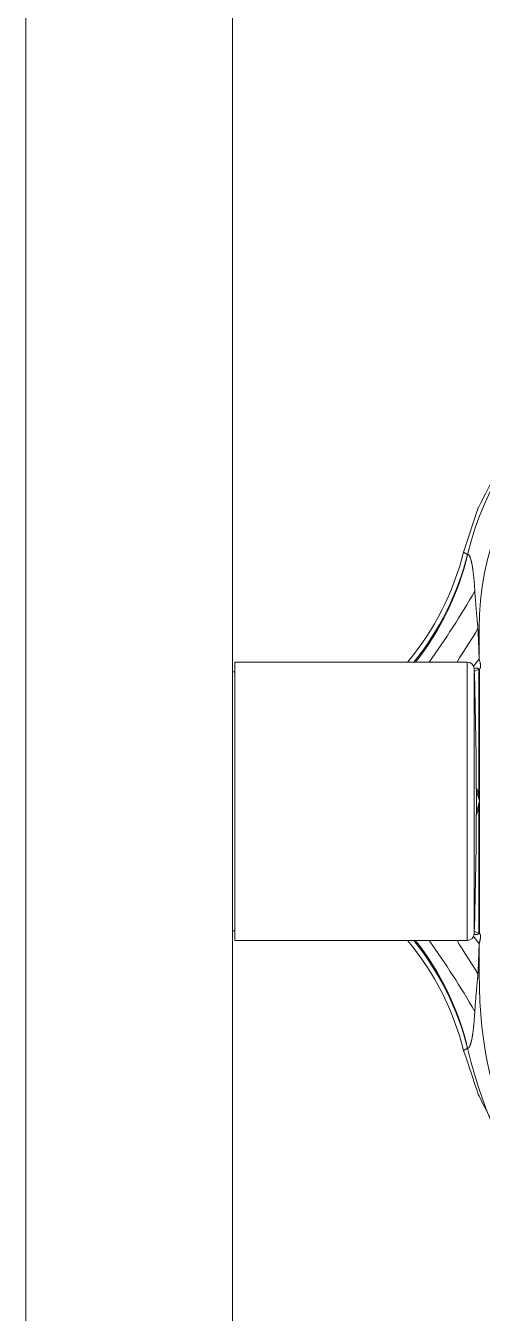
# Model space of a CAD drawing. Header units: millimetres. Extents: x 206 to 837, y 40 to 323.
# Drawn here: x 692.079 to 692.1452, y 262.6626 to 262.8493 of the extents above; entities that cross this region are included whole.
import ezdxf

# ---------------------------------------------------------------- set-up
doc = ezdxf.new("R2010")
doc.units = ezdxf.units.MM
doc.layers.add('I-ARQ', color=8, linetype='Continuous', lineweight=0)

msp = doc.modelspace()

# ---------------------------------------------------------------- linework, layer by layer
at = {"layer": 'I-ARQ'}
for p, q in [((692.07903, 263.44682), (692.07903, 262.23682)), ((692.10903, 263.44682), (692.10903, 262.23682))]:
    msp.add_line(p, q, dxfattribs=at)
at = {"layer": 'I-ARQ', "lineweight": 5}
for points, knots in [([(692.14252, 262.77296), (692.14252, 262.77296), (692.14465, 262.77937), (692.14465, 262.77937), (692.14465, 262.77937), (692.14465, 262.77937), (692.14769, 262.7854), (692.14769, 262.7854), (692.14769, 262.7854), (692.14769, 262.7854), (692.15159, 262.79092), (692.15159, 262.79092), (692.15159, 262.79092), (692.15159, 262.79092), (692.15625, 262.79581), (692.15625, 262.79581), (692.15625, 262.79581), (692.15625, 262.79581), (692.16158, 262.79998), (692.16158, 262.79998), (692.16158, 262.79998), (692.16158, 262.79998), (692.16746, 262.80332), (692.16746, 262.80332), (692.16746, 262.80332), (692.16746, 262.80332), (692.17377, 262.80578), (692.17377, 262.80578), (692.17377, 262.80578), (692.17377, 262.80578), (692.18037, 262.80729), (692.18037, 262.80729), (692.18037, 262.80729), (692.18037, 262.80729), (692.18712, 262.80782), (692.18712, 262.80782)], [0, 0, 0, 0, 0.111111, 0.111111, 0.111111, 0.166667, 0.222222, 0.222222, 0.222222, 0.277778, 0.333333, 0.333333, 0.333333, 0.388889, 0.444444, 0.444444, 0.444444, 0.5, 0.555556, 0.555556, 0.555556, 0.611111, 0.666667, 0.666667, 0.666667, 0.722222, 0.777778, 0.777778, 0.777778, 0.833333, 0.888889, 0.888889, 0.888889, 0.944444, 1, 1, 1, 1]), ([(692.14309, 262.77263), (692.14821, 262.79356), (692.16735, 262.808), (692.18888, 262.80716), (692.18888, 262.80716), (692.21041, 262.80632), (692.22838, 262.79044), (692.23185, 262.76918)], [0, 0, 0, 0, 0.5, 0.5, 0.5, 0.75, 1, 1, 1, 1]), ([(692.14479, 262.76187), (692.14479, 262.78392), (692.16172, 262.80228), (692.1837, 262.80406), (692.1837, 262.80406), (692.20567, 262.80584), (692.22534, 262.79046), (692.2289, 262.7687)], [0, 0, 0, 0, 0.5, 0.5, 0.5, 0.75, 1, 1, 1, 1]), ([(692.14309, 262.77263), (692.14309, 262.77263), (692.14309, 262.77261), (692.14309, 262.77261), (692.14309, 262.77261), (692.14309, 262.77261), (692.14309, 262.77261), (692.14309, 262.77261), (692.14309, 262.77261), (692.14309, 262.77261), (692.14309, 262.77261), (692.14309, 262.77261), (692.14309, 262.77261), (692.14309, 262.77261), (692.1431, 262.77261), (692.1431, 262.77261), (692.1431, 262.77261), (692.1431, 262.77261), (692.1431, 262.77261), (692.1431, 262.77261), (692.1431, 262.77261), (692.1431, 262.77261), (692.1431, 262.77261), (692.1431, 262.77261), (692.1431, 262.77261), (692.1431, 262.77261), (692.14311, 262.77261), (692.14311, 262.77261), (692.14311, 262.77261), (692.14311, 262.77261), (692.14311, 262.77262), (692.14311, 262.77262)], [0, 0, 0, 0, 0.125, 0.125, 0.125, 0.1875, 0.25, 0.25, 0.25, 0.3125, 0.375, 0.375, 0.375, 0.4375, 0.5, 0.5, 0.5, 0.5625, 0.625, 0.625, 0.625, 0.6875, 0.75, 0.75, 0.75, 0.8125, 0.875, 0.875, 0.875, 0.9375, 1, 1, 1, 1]), ([(692.14311, 262.77262), (692.14311, 262.77262), (692.14312, 262.77263), (692.14312, 262.77263), (692.14312, 262.77263), (692.14312, 262.77263), (692.14314, 262.77264), (692.14314, 262.77264), (692.14314, 262.77264), (692.14314, 262.77264), (692.14316, 262.77265), (692.14316, 262.77265), (692.14316, 262.77265), (692.14316, 262.77265), (692.14318, 262.77265), (692.14318, 262.77265), (692.14318, 262.77265), (692.14318, 262.77265), (692.1432, 262.77264), (692.1432, 262.77264), (692.1432, 262.77264), (692.1432, 262.77264), (692.14321, 262.77263), (692.14321, 262.77263), (692.14321, 262.77263), (692.14321, 262.77263), (692.14324, 262.77262), (692.14324, 262.77262), (692.14324, 262.77262), (692.14324, 262.77262), (692.14326, 262.7726), (692.14326, 262.7726), (692.14326, 262.7726), (692.14326, 262.7726), (692.14328, 262.77258), (692.14328, 262.77258), (692.14328, 262.77258), (692.14328, 262.77258), (692.1433, 262.77255), (692.1433, 262.77255), (692.1433, 262.77255), (692.1433, 262.77255), (692.14332, 262.77252), (692.14332, 262.77252), (692.14332, 262.77252), (692.14332, 262.77252), (692.14334, 262.77248), (692.14334, 262.77248), (692.14334, 262.77248), (692.14334, 262.77248), (692.14337, 262.77244), (692.14337, 262.77244), (692.14337, 262.77244), (692.14337, 262.77244), (692.14339, 262.7724), (692.14339, 262.7724), (692.14339, 262.7724), (692.14339, 262.7724), (692.14343, 262.7723), (692.14343, 262.7723), (692.14343, 262.7723), (692.14343, 262.7723), (692.14348, 262.77219), (692.14348, 262.77219), (692.14348, 262.77219), (692.14348, 262.77219), (692.14352, 262.77206), (692.14352, 262.77206), (692.14352, 262.77206), (692.14352, 262.77206), (692.14356, 262.77193), (692.14356, 262.77193), (692.14356, 262.77193), (692.14356, 262.77193), (692.1436, 262.77178), (692.1436, 262.77178), (692.1436, 262.77178), (692.1436, 262.77178), (692.14364, 262.77163), (692.14364, 262.77163), (692.14364, 262.77163), (692.14364, 262.77163), (692.14368, 262.77147), (692.14368, 262.77147), (692.14368, 262.77147), (692.14368, 262.77147), (692.14371, 262.7713), (692.14371, 262.7713), (692.14371, 262.7713), (692.14371, 262.7713), (692.14375, 262.77113), (692.14375, 262.77113), (692.14375, 262.77113), (692.14375, 262.77113), (692.14378, 262.77096), (692.14378, 262.77096), (692.14378, 262.77096), (692.14378, 262.77096), (692.14381, 262.77078), (692.14381, 262.77078), (692.14381, 262.77078), (692.14381, 262.77078), (692.14384, 262.77059), (692.14384, 262.77059), (692.14384, 262.77059), (692.14384, 262.77059), (692.14387, 262.77041), (692.14387, 262.77041), (692.14387, 262.77041), (692.14387, 262.77041), (692.14392, 262.77002), (692.14392, 262.77002), (692.14392, 262.77002), (692.14392, 262.77002), (692.14396, 262.76963), (692.14396, 262.76963), (692.14396, 262.76963), (692.14396, 262.76963), (692.144, 262.76923), (692.144, 262.76923), (692.144, 262.76923), (692.144, 262.76923), (692.14404, 262.76882), (692.14404, 262.76882), (692.14404, 262.76882), (692.14404, 262.76882), (692.14408, 262.7684), (692.14408, 262.7684), (692.14408, 262.7684), (692.14408, 262.7684), (692.14412, 262.76775), (692.14412, 262.76775), (692.14412, 262.76775), (692.14412, 262.76775), (692.14415, 262.7673), (692.14415, 262.7673)], [0, 0, 0, 0, 0.029412, 0.029412, 0.029412, 0.044118, 0.058824, 0.058824, 0.058824, 0.073529, 0.088235, 0.088235, 0.088235, 0.102941, 0.117647, 0.117647, 0.117647, 0.132353, 0.147059, 0.147059, 0.147059, 0.161765, 0.176471, 0.176471, 0.176471, 0.191176, 0.205882, 0.205882, 0.205882, 0.220588, 0.235294, 0.235294, 0.235294, 0.25, 0.264706, 0.264706, 0.264706, 0.279412, 0.294118, 0.294118, 0.294118, 0.308824, 0.323529, 0.323529, 0.323529, 0.338235, 0.352941, 0.352941, 0.352941, 0.367647, 0.382353, 0.382353, 0.382353, 0.397059, 0.411765, 0.411765, 0.411765, 0.426471, 0.441176, 0.441176, 0.441176, 0.455882, 0.470588, 0.470588, 0.470588, 0.485294, 0.5, 0.5, 0.5, 0.514706, 0.529412, 0.529412, 0.529412, 0.544118, 0.558824, 0.558824, 0.558824, 0.573529, 0.588235, 0.588235, 0.588235, 0.602941, 0.617647, 0.617647, 0.617647, 0.632353, 0.647059, 0.647059, 0.647059, 0.661765, 0.676471, 0.676471, 0.676471, 0.691176, 0.705882, 0.705882, 0.705882, 0.720588, 0.735294, 0.735294, 0.735294, 0.75, 0.764706, 0.764706, 0.764706, 0.779412, 0.794118, 0.794118, 0.794118, 0.808824, 0.823529, 0.823529, 0.823529, 0.838235, 0.852941, 0.852941, 0.852941, 0.867647, 0.882353, 0.882353, 0.882353, 0.897059, 0.911765, 0.911765, 0.911765, 0.926471, 0.941176, 0.941176, 0.941176, 0.955882, 0.970588, 0.970588, 0.970588, 0.985294, 1, 1, 1, 1]), ([(692.14415, 262.7673), (692.14415, 262.7673), (692.14421, 262.76638), (692.14421, 262.76638), (692.14421, 262.76638), (692.14421, 262.76638), (692.14428, 262.76548), (692.14428, 262.76548), (692.14428, 262.76548), (692.14428, 262.76548), (692.14435, 262.76466), (692.14435, 262.76466), (692.14435, 262.76466), (692.14435, 262.76466), (692.14441, 262.76393), (692.14441, 262.76393), (692.14441, 262.76393), (692.14441, 262.76393), (692.14445, 262.76352), (692.14445, 262.76352), (692.14445, 262.76352), (692.14445, 262.76352), (692.14447, 262.76331), (692.14447, 262.76331), (692.14447, 262.76331), (692.14447, 262.76331), (692.1445, 262.76302), (692.1445, 262.76302), (692.1445, 262.76302), (692.1445, 262.76302), (692.14453, 262.76273), (692.14453, 262.76273), (692.14453, 262.76273), (692.14453, 262.76273), (692.14456, 262.76244), (692.14456, 262.76244), (692.14456, 262.76244), (692.14456, 262.76244), (692.14458, 262.76216), (692.14458, 262.76216), (692.14458, 262.76216), (692.14458, 262.76216), (692.1446, 262.76187), (692.1446, 262.76187)], [0, 0, 0, 0, 0.090909, 0.090909, 0.090909, 0.136364, 0.181818, 0.181818, 0.181818, 0.227273, 0.272727, 0.272727, 0.272727, 0.318182, 0.363636, 0.363636, 0.363636, 0.409091, 0.454545, 0.454545, 0.454545, 0.5, 0.545455, 0.545455, 0.545455, 0.590909, 0.636364, 0.636364, 0.636364, 0.681818, 0.727273, 0.727273, 0.727273, 0.772727, 0.818182, 0.818182, 0.818182, 0.863636, 0.909091, 0.909091, 0.909091, 0.954545, 1, 1, 1, 1]), ([(692.14479, 262.75748), (692.14479, 262.75748), (692.14477, 262.7578), (692.14477, 262.7578), (692.14477, 262.7578), (692.14477, 262.7578), (692.14475, 262.75812), (692.14475, 262.75812), (692.14475, 262.75812), (692.14475, 262.75812), (692.14474, 262.75834), (692.14474, 262.75834), (692.14474, 262.75834), (692.14474, 262.75834), (692.14473, 262.75876), (692.14473, 262.75876), (692.14473, 262.75876), (692.14473, 262.75876), (692.14471, 262.7594), (692.14471, 262.7594), (692.14471, 262.7594), (692.14471, 262.7594), (692.14469, 262.76003), (692.14469, 262.76003), (692.14469, 262.76003), (692.14469, 262.76003), (692.14466, 262.76066), (692.14466, 262.76066), (692.14466, 262.76066), (692.14466, 262.76066), (692.14464, 262.76127), (692.14464, 262.76127), (692.14464, 262.76127), (692.14464, 262.76127), (692.14462, 262.76157), (692.14462, 262.76157), (692.14462, 262.76157), (692.14462, 262.76157), (692.1446, 262.76187), (692.1446, 262.76187)], [0, 0, 0, 0, 0.1, 0.1, 0.1, 0.15, 0.2, 0.2, 0.2, 0.25, 0.3, 0.3, 0.3, 0.35, 0.4, 0.4, 0.4, 0.45, 0.5, 0.5, 0.5, 0.55, 0.6, 0.6, 0.6, 0.65, 0.7, 0.7, 0.7, 0.75, 0.8, 0.8, 0.8, 0.85, 0.9, 0.9, 0.9, 0.95, 1, 1, 1, 1]), ([(692.14479, 262.75748), (692.14479, 262.75748), (692.14488, 262.75711), (692.14488, 262.75711), (692.14488, 262.75711), (692.14488, 262.75711), (692.14492, 262.75691), (692.14492, 262.75691), (692.14492, 262.75691), (692.14492, 262.75691), (692.14495, 262.75678), (692.14495, 262.75678), (692.14495, 262.75678), (692.14495, 262.75678), (692.14497, 262.75664), (692.14497, 262.75664), (692.14497, 262.75664), (692.14497, 262.75664), (692.14498, 262.75655), (692.14498, 262.75655), (692.14498, 262.75655), (692.14498, 262.75655), (692.14499, 262.75646), (692.14499, 262.75646), (692.14499, 262.75646), (692.14499, 262.75646), (692.14499, 262.75642), (692.14499, 262.75642), (692.14499, 262.75642), (692.14499, 262.75642), (692.14499, 262.75637), (692.14499, 262.75637), (692.14499, 262.75637), (692.14499, 262.75637), (692.14499, 262.75632), (692.14499, 262.75632), (692.14499, 262.75632), (692.14499, 262.75632), (692.14498, 262.75628), (692.14498, 262.75628), (692.14498, 262.75628), (692.14498, 262.75628), (692.14497, 262.75623), (692.14497, 262.75623), (692.14497, 262.75623), (692.14497, 262.75623), (692.14496, 262.75619), (692.14496, 262.75619), (692.14496, 262.75619), (692.14496, 262.75619), (692.14494, 262.75615), (692.14494, 262.75615), (692.14494, 262.75615), (692.14494, 262.75615), (692.14492, 262.75611), (692.14492, 262.75611), (692.14492, 262.75611), (692.14492, 262.75611), (692.1449, 262.75607), (692.1449, 262.75607), (692.1449, 262.75607), (692.1449, 262.75607), (692.14487, 262.75604), (692.14487, 262.75604), (692.14487, 262.75604), (692.14487, 262.75604), (692.14486, 262.75603), (692.14486, 262.75603), (692.14486, 262.75603), (692.14486, 262.75603), (692.14484, 262.75601), (692.14484, 262.75601)], [0, 0, 0, 0, 0.055556, 0.055556, 0.055556, 0.083333, 0.111111, 0.111111, 0.111111, 0.138889, 0.166667, 0.166667, 0.166667, 0.194444, 0.222222, 0.222222, 0.222222, 0.25, 0.277778, 0.277778, 0.277778, 0.305556, 0.333333, 0.333333, 0.333333, 0.361111, 0.388889, 0.388889, 0.388889, 0.416667, 0.444444, 0.444444, 0.444444, 0.472222, 0.5, 0.5, 0.5, 0.527778, 0.555556, 0.555556, 0.555556, 0.583333, 0.611111, 0.611111, 0.611111, 0.638889, 0.666667, 0.666667, 0.666667, 0.694444, 0.722222, 0.722222, 0.722222, 0.75, 0.777778, 0.777778, 0.777778, 0.805556, 0.833333, 0.833333, 0.833333, 0.861111, 0.888889, 0.888889, 0.888889, 0.916667, 0.944444, 0.944444, 0.944444, 0.972222, 1, 1, 1, 1]), ([(692.14406, 262.7561), (692.14406, 262.7561), (692.14414, 262.75612), (692.14414, 262.75612), (692.14414, 262.75612), (692.14414, 262.75612), (692.14423, 262.75614), (692.14423, 262.75614), (692.14423, 262.75614), (692.14423, 262.75614), (692.14427, 262.75614), (692.14427, 262.75614), (692.14427, 262.75614), (692.14427, 262.75614), (692.14431, 262.75615), (692.14431, 262.75615), (692.14431, 262.75615), (692.14431, 262.75615), (692.14435, 262.75615), (692.14435, 262.75615), (692.14435, 262.75615), (692.14435, 262.75615), (692.14439, 262.75615), (692.14439, 262.75615), (692.14439, 262.75615), (692.14439, 262.75615), (692.14443, 262.75615), (692.14443, 262.75615), (692.14443, 262.75615), (692.14443, 262.75615), (692.14447, 262.75614), (692.14447, 262.75614), (692.14447, 262.75614), (692.14447, 262.75614), (692.1445, 262.75613), (692.1445, 262.75613), (692.1445, 262.75613), (692.1445, 262.75613), (692.14454, 262.75612), (692.14454, 262.75612), (692.14454, 262.75612), (692.14454, 262.75612), (692.14457, 262.75611), (692.14457, 262.75611), (692.14457, 262.75611), (692.14457, 262.75611), (692.1446, 262.7561), (692.1446, 262.7561), (692.1446, 262.7561), (692.1446, 262.7561), (692.14464, 262.75608), (692.14464, 262.75608), (692.14464, 262.75608), (692.14464, 262.75608), (692.14467, 262.75606), (692.14467, 262.75606), (692.14467, 262.75606), (692.14467, 262.75606), (692.1447, 262.75604), (692.1447, 262.75604), (692.1447, 262.75604), (692.1447, 262.75604), (692.14473, 262.75602), (692.14473, 262.75602), (692.14473, 262.75602), (692.14473, 262.75602), (692.14474, 262.75601), (692.14474, 262.75601)], [0, 0, 0, 0, 0.058824, 0.058824, 0.058824, 0.088235, 0.117647, 0.117647, 0.117647, 0.147059, 0.176471, 0.176471, 0.176471, 0.205882, 0.235294, 0.235294, 0.235294, 0.264706, 0.294118, 0.294118, 0.294118, 0.323529, 0.352941, 0.352941, 0.352941, 0.382353, 0.411765, 0.411765, 0.411765, 0.441176, 0.470588, 0.470588, 0.470588, 0.5, 0.529412, 0.529412, 0.529412, 0.558824, 0.588235, 0.588235, 0.588235, 0.617647, 0.647059, 0.647059, 0.647059, 0.676471, 0.705882, 0.705882, 0.705882, 0.735294, 0.764706, 0.764706, 0.764706, 0.794118, 0.823529, 0.823529, 0.823529, 0.852941, 0.882353, 0.882353, 0.882353, 0.911765, 0.941176, 0.941176, 0.941176, 0.970588, 1, 1, 1, 1]), ([(692.14474, 262.75601), (692.14474, 262.75601), (692.14475, 262.75597), (692.14475, 262.75597), (692.14475, 262.75597), (692.14475, 262.75597), (692.14475, 262.75595), (692.14475, 262.75595), (692.14475, 262.75595), (692.14475, 262.75595), (692.14475, 262.7559), (692.14475, 262.7559), (692.14475, 262.7559), (692.14475, 262.7559), (692.14475, 262.7558), (692.14475, 262.7558), (692.14475, 262.7558), (692.14475, 262.7558), (692.14475, 262.7556), (692.14475, 262.7556), (692.14475, 262.7556), (692.14475, 262.7556), (692.14475, 262.75519), (692.14475, 262.75519), (692.14475, 262.75519), (692.14475, 262.75519), (692.14475, 262.75435), (692.14475, 262.75435), (692.14475, 262.75435), (692.14475, 262.75435), (692.14475, 262.75086), (692.14475, 262.75086), (692.14475, 262.75086), (692.14475, 262.75086), (692.14475, 262.73777), (692.14475, 262.73777)], [0, 0, 0, 0, 0.111111, 0.111111, 0.111111, 0.166667, 0.222222, 0.222222, 0.222222, 0.277778, 0.333333, 0.333333, 0.333333, 0.388889, 0.444444, 0.444444, 0.444444, 0.5, 0.555556, 0.555556, 0.555556, 0.611111, 0.666667, 0.666667, 0.666667, 0.722222, 0.777778, 0.777778, 0.777778, 0.833333, 0.888889, 0.888889, 0.888889, 0.944444, 1, 1, 1, 1]), ([(692.14484, 262.75601), (692.14484, 262.75601), (692.14483, 262.75597), (692.14483, 262.75597), (692.14483, 262.75597), (692.14483, 262.75597), (692.14483, 262.75595), (692.14483, 262.75595), (692.14483, 262.75595), (692.14483, 262.75595), (692.14483, 262.7559), (692.14483, 262.7559), (692.14483, 262.7559), (692.14483, 262.7559), (692.14483, 262.75579), (692.14483, 262.75579), (692.14483, 262.75579), (692.14483, 262.75579), (692.14483, 262.75558), (692.14483, 262.75558), (692.14483, 262.75558), (692.14483, 262.75558), (692.14483, 262.75515), (692.14483, 262.75515), (692.14483, 262.75515), (692.14483, 262.75515), (692.14483, 262.75427), (692.14483, 262.75427), (692.14483, 262.75427), (692.14483, 262.75427), (692.14483, 262.75061), (692.14483, 262.75061), (692.14483, 262.75061), (692.14483, 262.75061), (692.14483, 262.73682), (692.14483, 262.73682)], [0, 0, 0, 0, 0.111111, 0.111111, 0.111111, 0.166667, 0.222222, 0.222222, 0.222222, 0.277778, 0.333333, 0.333333, 0.333333, 0.388889, 0.444444, 0.444444, 0.444444, 0.5, 0.555556, 0.555556, 0.555556, 0.611111, 0.666667, 0.666667, 0.666667, 0.722222, 0.777778, 0.777778, 0.777778, 0.833333, 0.888889, 0.888889, 0.888889, 0.944444, 1, 1, 1, 1]), ([(692.14483, 262.73682), (692.14483, 262.73682), (692.14483, 262.7245), (692.14483, 262.7245), (692.14483, 262.7245), (692.14483, 262.7245), (692.14483, 262.71981), (692.14483, 262.71981), (692.14483, 262.71981), (692.14483, 262.71981), (692.14483, 262.71871), (692.14483, 262.71871), (692.14483, 262.71871), (692.14483, 262.71871), (692.14483, 262.71817), (692.14483, 262.71817), (692.14483, 262.71817), (692.14483, 262.71817), (692.14483, 262.7179), (692.14483, 262.7179), (692.14483, 262.7179), (692.14483, 262.7179), (692.14483, 262.71777), (692.14483, 262.71777), (692.14483, 262.71777), (692.14483, 262.71777), (692.14483, 262.71771), (692.14483, 262.71771), (692.14483, 262.71771), (692.14483, 262.71771), (692.14483, 262.71768), (692.14483, 262.71768), (692.14483, 262.71768), (692.14483, 262.71768), (692.14484, 262.71764), (692.14484, 262.71764)], [0, 0, 0, 0, 0.111111, 0.111111, 0.111111, 0.166667, 0.222222, 0.222222, 0.222222, 0.277778, 0.333333, 0.333333, 0.333333, 0.388889, 0.444444, 0.444444, 0.444444, 0.5, 0.555556, 0.555556, 0.555556, 0.611111, 0.666667, 0.666667, 0.666667, 0.722222, 0.777778, 0.777778, 0.777778, 0.833333, 0.888889, 0.888889, 0.888889, 0.944444, 1, 1, 1, 1]), ([(692.14475, 262.73588), (692.14475, 262.73588), (692.14475, 262.72413), (692.14475, 262.72413), (692.14475, 262.72413), (692.14475, 262.72413), (692.14475, 262.7197), (692.14475, 262.7197), (692.14475, 262.7197), (692.14475, 262.7197), (692.14475, 262.71865), (692.14475, 262.71865), (692.14475, 262.71865), (692.14475, 262.71865), (692.14475, 262.71814), (692.14475, 262.71814), (692.14475, 262.71814), (692.14475, 262.71814), (692.14475, 262.71789), (692.14475, 262.71789), (692.14475, 262.71789), (692.14475, 262.71789), (692.14475, 262.71777), (692.14475, 262.71777), (692.14475, 262.71777), (692.14475, 262.71777), (692.14475, 262.71771), (692.14475, 262.71771), (692.14475, 262.71771), (692.14475, 262.71771), (692.14475, 262.71768), (692.14475, 262.71768), (692.14475, 262.71768), (692.14475, 262.71768), (692.14474, 262.71764), (692.14474, 262.71764)], [0, 0, 0, 0, 0.111111, 0.111111, 0.111111, 0.166667, 0.222222, 0.222222, 0.222222, 0.277778, 0.333333, 0.333333, 0.333333, 0.388889, 0.444444, 0.444444, 0.444444, 0.5, 0.555556, 0.555556, 0.555556, 0.611111, 0.666667, 0.666667, 0.666667, 0.722222, 0.777778, 0.777778, 0.777778, 0.833333, 0.888889, 0.888889, 0.888889, 0.944444, 1, 1, 1, 1]), ([(692.10903, 262.72935), (692.10903, 262.72934), (692.10903, 262.72935), (692.10903, 262.72935), (692.10903, 262.72935), (692.10903, 262.72935), (692.10903, 262.72935), (692.10903, 262.72935), (692.10903, 262.72935), (692.10903, 262.72935), (692.10903, 262.72935), (692.10903, 262.72935), (692.10903, 262.72935), (692.10903, 262.72935), (692.10903, 262.72935), (692.10903, 262.72935), (692.10903, 262.72935), (692.10903, 262.72935), (692.10903, 262.72935), (692.10903, 262.72935), (692.10903, 262.72935), (692.10903, 262.72935), (692.10903, 262.72935), (692.10903, 262.72935), (692.10903, 262.72935), (692.10903, 262.72935), (692.10903, 262.72935), (692.10903, 262.72935), (692.10903, 262.72935), (692.10903, 262.72935), (692.10903, 262.72935), (692.10903, 262.72935), (692.10903, 262.72935), (692.10903, 262.72935), (692.10903, 262.72935), (692.10903, 262.72935)], [0, 0, 0, 0, 0.111111, 0.111111, 0.111111, 0.166667, 0.222222, 0.222222, 0.222222, 0.277778, 0.333333, 0.333333, 0.333333, 0.388889, 0.444444, 0.444444, 0.444444, 0.5, 0.555556, 0.555556, 0.555556, 0.611111, 0.666667, 0.666667, 0.666667, 0.722222, 0.777778, 0.777778, 0.777778, 0.833333, 0.888889, 0.888889, 0.888889, 0.944444, 1, 1, 1, 1]), ([(692.14474, 262.71764), (692.14474, 262.71764), (692.14473, 262.71763), (692.14473, 262.71763), (692.14473, 262.71763), (692.14473, 262.71763), (692.1447, 262.71761), (692.1447, 262.71761), (692.1447, 262.71761), (692.1447, 262.71761), (692.14466, 262.71758), (692.14466, 262.71758), (692.14466, 262.71758), (692.14466, 262.71758), (692.14463, 262.71756), (692.14463, 262.71756), (692.14463, 262.71756), (692.14463, 262.71756), (692.14459, 262.71754), (692.14459, 262.71754), (692.14459, 262.71754), (692.14459, 262.71754), (692.14455, 262.71753), (692.14455, 262.71753), (692.14455, 262.71753), (692.14455, 262.71753), (692.14451, 262.71751), (692.14451, 262.71751), (692.14451, 262.71751), (692.14451, 262.71751), (692.14447, 262.71751), (692.14447, 262.71751), (692.14447, 262.71751), (692.14447, 262.71751), (692.14443, 262.7175), (692.14443, 262.7175), (692.14443, 262.7175), (692.14443, 262.7175), (692.14439, 262.7175), (692.14439, 262.7175), (692.14439, 262.7175), (692.14439, 262.7175), (692.14434, 262.7175), (692.14434, 262.7175), (692.14434, 262.7175), (692.14434, 262.7175), (692.1443, 262.7175), (692.1443, 262.7175), (692.1443, 262.7175), (692.1443, 262.7175), (692.14425, 262.71751), (692.14425, 262.71751), (692.14425, 262.71751), (692.14425, 262.71751), (692.1442, 262.71752), (692.1442, 262.71752), (692.1442, 262.71752), (692.1442, 262.71752), (692.1441, 262.71754), (692.1441, 262.71754), (692.1441, 262.71754), (692.1441, 262.71754), (692.14406, 262.71755), (692.14406, 262.71755)], [0, 0, 0, 0, 0.0625, 0.0625, 0.0625, 0.09375, 0.125, 0.125, 0.125, 0.15625, 0.1875, 0.1875, 0.1875, 0.21875, 0.25, 0.25, 0.25, 0.28125, 0.3125, 0.3125, 0.3125, 0.34375, 0.375, 0.375, 0.375, 0.40625, 0.4375, 0.4375, 0.4375, 0.46875, 0.5, 0.5, 0.5, 0.53125, 0.5625, 0.5625, 0.5625, 0.59375, 0.625, 0.625, 0.625, 0.65625, 0.6875, 0.6875, 0.6875, 0.71875, 0.75, 0.75, 0.75, 0.78125, 0.8125, 0.8125, 0.8125, 0.84375, 0.875, 0.875, 0.875, 0.90625, 0.9375, 0.9375, 0.9375, 0.96875, 1, 1, 1, 1]), ([(692.14479, 262.71617), (692.14479, 262.71617), (692.14477, 262.71585), (692.14477, 262.71585), (692.14477, 262.71585), (692.14477, 262.71585), (692.14475, 262.71552), (692.14475, 262.71552), (692.14475, 262.71552), (692.14475, 262.71552), (692.14474, 262.71531), (692.14474, 262.71531), (692.14474, 262.71531), (692.14474, 262.71531), (692.14473, 262.71488), (692.14473, 262.71488), (692.14473, 262.71488), (692.14473, 262.71488), (692.14471, 262.71425), (692.14471, 262.71425), (692.14471, 262.71425), (692.14471, 262.71425), (692.14469, 262.71362), (692.14469, 262.71362), (692.14469, 262.71362), (692.14469, 262.71362), (692.14466, 262.71299), (692.14466, 262.71299), (692.14466, 262.71299), (692.14466, 262.71299), (692.14464, 262.71237), (692.14464, 262.71237), (692.14464, 262.71237), (692.14464, 262.71237), (692.14462, 262.71208), (692.14462, 262.71208), (692.14462, 262.71208), (692.14462, 262.71208), (692.1446, 262.71178), (692.1446, 262.71178)], [0, 0, 0, 0, 0.1, 0.1, 0.1, 0.15, 0.2, 0.2, 0.2, 0.25, 0.3, 0.3, 0.3, 0.35, 0.4, 0.4, 0.4, 0.45, 0.5, 0.5, 0.5, 0.55, 0.6, 0.6, 0.6, 0.65, 0.7, 0.7, 0.7, 0.75, 0.8, 0.8, 0.8, 0.85, 0.9, 0.9, 0.9, 0.95, 1, 1, 1, 1]), ([(692.14484, 262.71764), (692.14484, 262.71764), (692.14487, 262.71761), (692.14487, 262.71761), (692.14487, 262.71761), (692.14487, 262.71761), (692.14489, 262.71758), (692.14489, 262.71758), (692.14489, 262.71758), (692.14489, 262.71758), (692.14492, 262.71755), (692.14492, 262.71755), (692.14492, 262.71755), (692.14492, 262.71755), (692.14493, 262.71751), (692.14493, 262.71751), (692.14493, 262.71751), (692.14493, 262.71751), (692.14495, 262.71747), (692.14495, 262.71747), (692.14495, 262.71747), (692.14495, 262.71747), (692.14496, 262.71743), (692.14496, 262.71743), (692.14496, 262.71743), (692.14496, 262.71743), (692.14497, 262.71739), (692.14497, 262.71739), (692.14497, 262.71739), (692.14497, 262.71739), (692.14498, 262.71735), (692.14498, 262.71735), (692.14498, 262.71735), (692.14498, 262.71735), (692.14499, 262.71731), (692.14499, 262.71731), (692.14499, 262.71731), (692.14499, 262.71731), (692.14499, 262.71727), (692.14499, 262.71727), (692.14499, 262.71727), (692.14499, 262.71727), (692.14499, 262.71718), (692.14499, 262.71718), (692.14499, 262.71718), (692.14499, 262.71718), (692.14498, 262.7171), (692.14498, 262.7171), (692.14498, 262.7171), (692.14498, 262.7171), (692.14497, 262.71701), (692.14497, 262.71701), (692.14497, 262.71701), (692.14497, 262.71701), (692.14496, 262.71693), (692.14496, 262.71693), (692.14496, 262.71693), (692.14496, 262.71693), (692.14494, 262.71685), (692.14494, 262.71685), (692.14494, 262.71685), (692.14494, 262.71685), (692.14491, 262.71669), (692.14491, 262.71669), (692.14491, 262.71669), (692.14491, 262.71669), (692.14486, 262.71646), (692.14486, 262.71646), (692.14486, 262.71646), (692.14486, 262.71646), (692.14479, 262.71617), (692.14479, 262.71617)], [0, 0, 0, 0, 0.055556, 0.055556, 0.055556, 0.083333, 0.111111, 0.111111, 0.111111, 0.138889, 0.166667, 0.166667, 0.166667, 0.194444, 0.222222, 0.222222, 0.222222, 0.25, 0.277778, 0.277778, 0.277778, 0.305556, 0.333333, 0.333333, 0.333333, 0.361111, 0.388889, 0.388889, 0.388889, 0.416667, 0.444444, 0.444444, 0.444444, 0.472222, 0.5, 0.5, 0.5, 0.527778, 0.555556, 0.555556, 0.555556, 0.583333, 0.611111, 0.611111, 0.611111, 0.638889, 0.666667, 0.666667, 0.666667, 0.694444, 0.722222, 0.722222, 0.722222, 0.75, 0.777778, 0.777778, 0.777778, 0.805556, 0.833333, 0.833333, 0.833333, 0.861111, 0.888889, 0.888889, 0.888889, 0.916667, 0.944444, 0.944444, 0.944444, 0.972222, 1, 1, 1, 1]), ([(692.1446, 262.71178), (692.1446, 262.71178), (692.14458, 262.71149), (692.14458, 262.71149), (692.14458, 262.71149), (692.14458, 262.71149), (692.14456, 262.7112), (692.14456, 262.7112), (692.14456, 262.7112), (692.14456, 262.7112), (692.14453, 262.71092), (692.14453, 262.71092), (692.14453, 262.71092), (692.14453, 262.71092), (692.1445, 262.71063), (692.1445, 262.71063), (692.1445, 262.71063), (692.1445, 262.71063), (692.14447, 262.71034), (692.14447, 262.71034), (692.14447, 262.71034), (692.14447, 262.71034), (692.14445, 262.71013), (692.14445, 262.71013), (692.14445, 262.71013), (692.14445, 262.71013), (692.14441, 262.70971), (692.14441, 262.70971), (692.14441, 262.70971), (692.14441, 262.70971), (692.14435, 262.70899), (692.14435, 262.70899), (692.14435, 262.70899), (692.14435, 262.70899), (692.14428, 262.70816), (692.14428, 262.70816), (692.14428, 262.70816), (692.14428, 262.70816), (692.14421, 262.70727), (692.14421, 262.70727), (692.14421, 262.70727), (692.14421, 262.70727), (692.14415, 262.70634), (692.14415, 262.70634)], [0, 0, 0, 0, 0.090909, 0.090909, 0.090909, 0.136364, 0.181818, 0.181818, 0.181818, 0.227273, 0.272727, 0.272727, 0.272727, 0.318182, 0.363636, 0.363636, 0.363636, 0.409091, 0.454545, 0.454545, 0.454545, 0.5, 0.545455, 0.545455, 0.545455, 0.590909, 0.636364, 0.636364, 0.636364, 0.681818, 0.727273, 0.727273, 0.727273, 0.772727, 0.818182, 0.818182, 0.818182, 0.863636, 0.909091, 0.909091, 0.909091, 0.954545, 1, 1, 1, 1]), ([(692.2289, 262.70495), (692.22534, 262.68319), (692.20567, 262.6678), (692.1837, 262.66958), (692.1837, 262.66958), (692.16172, 262.67137), (692.14479, 262.68973), (692.14479, 262.71178)], [0, 0, 0, 0, 0.5, 0.5, 0.5, 0.75, 1, 1, 1, 1]), ([(692.14415, 262.70634), (692.14415, 262.70634), (692.14411, 262.70568), (692.14411, 262.70568), (692.14411, 262.70568), (692.14411, 262.70568), (692.14406, 262.70504), (692.14406, 262.70504), (692.14406, 262.70504), (692.14406, 262.70504), (692.14402, 262.70462), (692.14402, 262.70462), (692.14402, 262.70462), (692.14402, 262.70462), (692.14398, 262.70422), (692.14398, 262.70422), (692.14398, 262.70422), (692.14398, 262.70422), (692.14394, 262.70382), (692.14394, 262.70382), (692.14394, 262.70382), (692.14394, 262.70382), (692.14389, 262.70343), (692.14389, 262.70343), (692.14389, 262.70343), (692.14389, 262.70343), (692.14387, 262.70324), (692.14387, 262.70324), (692.14387, 262.70324), (692.14387, 262.70324), (692.14384, 262.70305), (692.14384, 262.70305), (692.14384, 262.70305), (692.14384, 262.70305), (692.14381, 262.70287), (692.14381, 262.70287), (692.14381, 262.70287), (692.14381, 262.70287), (692.14378, 262.70269), (692.14378, 262.70269), (692.14378, 262.70269), (692.14378, 262.70269), (692.14375, 262.70251), (692.14375, 262.70251), (692.14375, 262.70251), (692.14375, 262.70251), (692.14372, 262.70234), (692.14372, 262.70234), (692.14372, 262.70234), (692.14372, 262.70234), (692.14368, 262.70218), (692.14368, 262.70218), (692.14368, 262.70218), (692.14368, 262.70218), (692.14364, 262.70202), (692.14364, 262.70202), (692.14364, 262.70202), (692.14364, 262.70202), (692.1436, 262.70186), (692.1436, 262.70186), (692.1436, 262.70186), (692.1436, 262.70186), (692.14356, 262.70172), (692.14356, 262.70172), (692.14356, 262.70172), (692.14356, 262.70172), (692.14352, 262.70158), (692.14352, 262.70158), (692.14352, 262.70158), (692.14352, 262.70158), (692.14348, 262.70146), (692.14348, 262.70146), (692.14348, 262.70146), (692.14348, 262.70146), (692.14343, 262.70135), (692.14343, 262.70135), (692.14343, 262.70135), (692.14343, 262.70135), (692.14339, 262.70125), (692.14339, 262.70125), (692.14339, 262.70125), (692.14339, 262.70125), (692.14337, 262.7012), (692.14337, 262.7012), (692.14337, 262.7012), (692.14337, 262.7012), (692.14334, 262.70116), (692.14334, 262.70116), (692.14334, 262.70116), (692.14334, 262.70116), (692.14332, 262.70113), (692.14332, 262.70113), (692.14332, 262.70113), (692.14332, 262.70113), (692.1433, 262.70109), (692.1433, 262.70109), (692.1433, 262.70109), (692.1433, 262.70109), (692.14328, 262.70107), (692.14328, 262.70107), (692.14328, 262.70107), (692.14328, 262.70107), (692.14326, 262.70104), (692.14326, 262.70104), (692.14326, 262.70104), (692.14326, 262.70104), (692.14324, 262.70103), (692.14324, 262.70103), (692.14324, 262.70103), (692.14324, 262.70103), (692.14322, 262.70101), (692.14322, 262.70101), (692.14322, 262.70101), (692.14322, 262.70101), (692.1432, 262.701), (692.1432, 262.701), (692.1432, 262.701), (692.1432, 262.701), (692.14318, 262.701), (692.14318, 262.701), (692.14318, 262.701), (692.14318, 262.701), (692.14316, 262.701), (692.14316, 262.701), (692.14316, 262.701), (692.14316, 262.701), (692.14314, 262.701), (692.14314, 262.701), (692.14314, 262.701), (692.14314, 262.701), (692.14312, 262.70101), (692.14312, 262.70101), (692.14312, 262.70101), (692.14312, 262.70101), (692.14311, 262.70103), (692.14311, 262.70103)], [0, 0, 0, 0, 0.029412, 0.029412, 0.029412, 0.044118, 0.058824, 0.058824, 0.058824, 0.073529, 0.088235, 0.088235, 0.088235, 0.102941, 0.117647, 0.117647, 0.117647, 0.132353, 0.147059, 0.147059, 0.147059, 0.161765, 0.176471, 0.176471, 0.176471, 0.191176, 0.205882, 0.205882, 0.205882, 0.220588, 0.235294, 0.235294, 0.235294, 0.25, 0.264706, 0.264706, 0.264706, 0.279412, 0.294118, 0.294118, 0.294118, 0.308824, 0.323529, 0.323529, 0.323529, 0.338235, 0.352941, 0.352941, 0.352941, 0.367647, 0.382353, 0.382353, 0.382353, 0.397059, 0.411765, 0.411765, 0.411765, 0.426471, 0.441176, 0.441176, 0.441176, 0.455882, 0.470588, 0.470588, 0.470588, 0.485294, 0.5, 0.5, 0.5, 0.514706, 0.529412, 0.529412, 0.529412, 0.544118, 0.558824, 0.558824, 0.558824, 0.573529, 0.588235, 0.588235, 0.588235, 0.602941, 0.617647, 0.617647, 0.617647, 0.632353, 0.647059, 0.647059, 0.647059, 0.661765, 0.676471, 0.676471, 0.676471, 0.691176, 0.705882, 0.705882, 0.705882, 0.720588, 0.735294, 0.735294, 0.735294, 0.75, 0.764706, 0.764706, 0.764706, 0.779412, 0.794118, 0.794118, 0.794118, 0.808824, 0.823529, 0.823529, 0.823529, 0.838235, 0.852941, 0.852941, 0.852941, 0.867647, 0.882353, 0.882353, 0.882353, 0.897059, 0.911765, 0.911765, 0.911765, 0.926471, 0.941176, 0.941176, 0.941176, 0.955882, 0.970588, 0.970588, 0.970588, 0.985294, 1, 1, 1, 1]), ([(692.23185, 262.70447), (692.22838, 262.6832), (692.21041, 262.66732), (692.18888, 262.66649), (692.18888, 262.66649), (692.16735, 262.66565), (692.14821, 262.68009), (692.14309, 262.70102)], [0, 0, 0, 0, 0.5, 0.5, 0.5, 0.75, 1, 1, 1, 1]), ([(692.18712, 262.66582), (692.18712, 262.66582), (692.18037, 262.66636), (692.18037, 262.66636), (692.18037, 262.66636), (692.18037, 262.66636), (692.17377, 262.66787), (692.17377, 262.66787), (692.17377, 262.66787), (692.17377, 262.66787), (692.16746, 262.67032), (692.16746, 262.67032), (692.16746, 262.67032), (692.16746, 262.67032), (692.16158, 262.67367), (692.16158, 262.67367), (692.16158, 262.67367), (692.16158, 262.67367), (692.15625, 262.67783), (692.15625, 262.67783), (692.15625, 262.67783), (692.15625, 262.67783), (692.15159, 262.68273), (692.15159, 262.68273), (692.15159, 262.68273), (692.15159, 262.68273), (692.14769, 262.68825), (692.14769, 262.68825), (692.14769, 262.68825), (692.14769, 262.68825), (692.14465, 262.69428), (692.14465, 262.69428), (692.14465, 262.69428), (692.14465, 262.69428), (692.14252, 262.70069), (692.14252, 262.70069)], [0, 0, 0, 0, 0.111111, 0.111111, 0.111111, 0.166667, 0.222222, 0.222222, 0.222222, 0.277778, 0.333333, 0.333333, 0.333333, 0.388889, 0.444444, 0.444444, 0.444444, 0.5, 0.555556, 0.555556, 0.555556, 0.611111, 0.666667, 0.666667, 0.666667, 0.722222, 0.777778, 0.777778, 0.777778, 0.833333, 0.888889, 0.888889, 0.888889, 0.944444, 1, 1, 1, 1]), ([(692.14311, 262.70103), (692.14311, 262.70103), (692.1431, 262.70103), (692.1431, 262.70103), (692.1431, 262.70103), (692.1431, 262.70103), (692.1431, 262.70104), (692.1431, 262.70104), (692.1431, 262.70104), (692.1431, 262.70104), (692.1431, 262.70104), (692.1431, 262.70104), (692.1431, 262.70104), (692.1431, 262.70104), (692.1431, 262.70104), (692.1431, 262.70104), (692.1431, 262.70104), (692.1431, 262.70104), (692.14309, 262.70104), (692.14309, 262.70104), (692.14309, 262.70104), (692.14309, 262.70104), (692.14309, 262.70103), (692.14309, 262.70103), (692.14309, 262.70103), (692.14309, 262.70103), (692.14309, 262.70103), (692.14309, 262.70103), (692.14309, 262.70103), (692.14309, 262.70103), (692.14309, 262.70102), (692.14309, 262.70102)], [0, 0, 0, 0, 0.125, 0.125, 0.125, 0.1875, 0.25, 0.25, 0.25, 0.3125, 0.375, 0.375, 0.375, 0.4375, 0.5, 0.5, 0.5, 0.5625, 0.625, 0.625, 0.625, 0.6875, 0.75, 0.75, 0.75, 0.8125, 0.875, 0.875, 0.875, 0.9375, 1, 1, 1, 1])]:
    msp.add_open_spline(points, degree=3, knots=knots, dxfattribs=at)
for points in [[(692.14252, 262.77296), (692.14104, 262.7671), (692.13827, 262.76165), (692.13441, 262.75701)], [(692.14309, 262.77263), (692.14167, 262.76691), (692.13901, 262.76158), (692.1353, 262.75701)], [(692.14311, 262.77262), (692.14175, 262.76693), (692.13917, 262.7616), (692.13555, 262.75701)], [(692.14309, 262.77263), (692.14309, 262.77263), (692.14252, 262.77296), (692.14252, 262.77296)], [(692.14309, 262.77262), (692.14309, 262.77262), (692.14311, 262.77262), (692.14311, 262.77262)], [(692.1431, 262.77261), (692.1431, 262.77261), (692.1431, 262.77263), (692.1431, 262.77263)], [(692.14415, 262.7673), (692.1421, 262.76377), (692.1399, 262.76034), (692.13753, 262.75701)], [(692.1446, 262.76187), (692.1436, 262.76025), (692.14258, 262.75863), (692.14157, 262.75701)], [(692.14479, 262.76187), (692.14479, 262.76187), (692.14479, 262.75936), (692.14479, 262.75936)], [(692.14479, 262.75936), (692.14479, 262.75936), (692.14479, 262.75748), (692.14479, 262.75748)], [(692.14479, 262.75748), (692.14479, 262.75748), (692.14398, 262.75639), (692.14398, 262.75639)], [(692.10903, 262.73682), (692.10903, 262.73682), (692.10903, 262.75561), (692.10903, 262.75561)], [(692.10903, 262.75561), (692.10903, 262.75561), (692.10935, 262.75561), (692.10935, 262.75561)], [(692.10935, 262.75454), (692.10935, 262.75454), (692.10935, 262.75701), (692.10935, 262.75701)], [(692.14306, 262.75701), (692.14306, 262.75701), (692.10935, 262.75701), (692.10935, 262.75701)], [(692.14306, 262.75454), (692.14306, 262.75454), (692.14306, 262.75701), (692.14306, 262.75701)], [(692.14306, 262.75701), (692.1436, 262.75701), (692.14404, 262.75658), (692.14406, 262.75604)], [(692.14406, 262.75369), (692.14406, 262.75369), (692.14406, 262.75604), (692.14406, 262.75604)], [(692.14406, 262.75604), (692.14426, 262.74964), (692.14437, 262.74323), (692.14437, 262.73682)], [(692.14474, 262.75601), (692.14474, 262.75601), (692.14407, 262.75567), (692.14407, 262.75567)], [(692.14484, 262.75601), (692.14484, 262.75601), (692.14474, 262.75601), (692.14474, 262.75601)], [(692.10935, 262.71663), (692.10935, 262.71663), (692.10935, 262.75454), (692.10935, 262.75454)], [(692.14306, 262.75454), (692.14306, 262.75454), (692.14306, 262.71663), (692.14306, 262.71663)], [(692.14406, 262.75369), (692.14406, 262.75369), (692.14406, 262.71761), (692.14406, 262.71761)], [(692.10903, 262.75256), (692.10903, 262.75256), (692.10903, 262.7443), (692.10903, 262.7443)], [(692.14436, 262.73873), (692.14453, 262.73842), (692.14466, 262.7381), (692.14475, 262.73777)], [(692.10903, 262.71804), (692.10903, 262.71804), (692.10903, 262.73682), (692.10903, 262.73682)], [(692.14437, 262.73682), (692.14437, 262.73042), (692.14426, 262.72401), (692.14406, 262.71761)], [(692.14437, 262.73831), (692.14445, 262.73812), (692.14453, 262.73792), (692.14458, 262.73772)], [(692.14475, 262.73777), (692.14475, 262.73777), (692.14458, 262.73772), (692.14458, 262.73772)], [(692.14458, 262.73772), (692.14458, 262.73772), (692.14483, 262.73682), (692.14483, 262.73682)], [(692.14483, 262.73682), (692.14483, 262.73682), (692.14458, 262.73592), (692.14458, 262.73592)], [(692.14475, 262.73777), (692.14475, 262.73777), (692.14483, 262.73682), (692.14483, 262.73682)], [(692.14483, 262.73682), (692.14483, 262.73682), (692.14475, 262.73588), (692.14475, 262.73588)], [(692.14475, 262.73588), (692.14466, 262.73554), (692.14453, 262.73522), (692.14436, 262.73491)], [(692.14458, 262.73592), (692.14453, 262.73572), (692.14445, 262.73553), (692.14437, 262.73534)], [(692.14475, 262.73588), (692.14475, 262.73588), (692.14458, 262.73592), (692.14458, 262.73592)], [(692.10903, 262.71804), (692.10903, 262.71804), (692.10935, 262.71804), (692.10935, 262.71804)], [(692.14306, 262.71663), (692.14306, 262.71663), (692.10935, 262.71663), (692.10935, 262.71663)], [(692.13441, 262.71663), (692.13827, 262.71199), (692.14104, 262.70654), (692.14252, 262.70069)], [(692.1353, 262.71663), (692.13901, 262.71206), (692.14167, 262.70673), (692.14309, 262.70102)], [(692.13555, 262.71664), (692.13917, 262.71205), (692.14175, 262.70672), (692.14311, 262.70103)], [(692.13753, 262.71663), (692.1399, 262.71331), (692.1421, 262.70987), (692.14415, 262.70634)], [(692.14157, 262.71663), (692.14258, 262.71502), (692.1436, 262.7134), (692.1446, 262.71178)], [(692.14406, 262.71761), (692.14404, 262.71706), (692.1436, 262.71663), (692.14306, 262.71663)], [(692.14398, 262.71725), (692.14398, 262.71725), (692.14479, 262.71617), (692.14479, 262.71617)], [(692.14474, 262.71764), (692.14474, 262.71764), (692.14407, 262.71798), (692.14407, 262.71798)], [(692.14484, 262.71764), (692.14484, 262.71764), (692.14474, 262.71764), (692.14474, 262.71764)], [(692.14479, 262.71617), (692.14479, 262.71617), (692.14479, 262.71428), (692.14479, 262.71428)], [(692.14479, 262.71428), (692.14479, 262.71428), (692.14479, 262.71178), (692.14479, 262.71178)], [(692.14309, 262.70102), (692.14309, 262.70102), (692.14252, 262.70069), (692.14252, 262.70069)], [(692.14309, 262.70103), (692.14309, 262.70103), (692.14311, 262.70103), (692.14311, 262.70103)], [(692.1431, 262.70101), (692.1431, 262.70101), (692.1431, 262.70104), (692.1431, 262.70104)]]:
    msp.add_open_spline(points, degree=3, dxfattribs=at)

doc.saveas('drawing.dxf')
